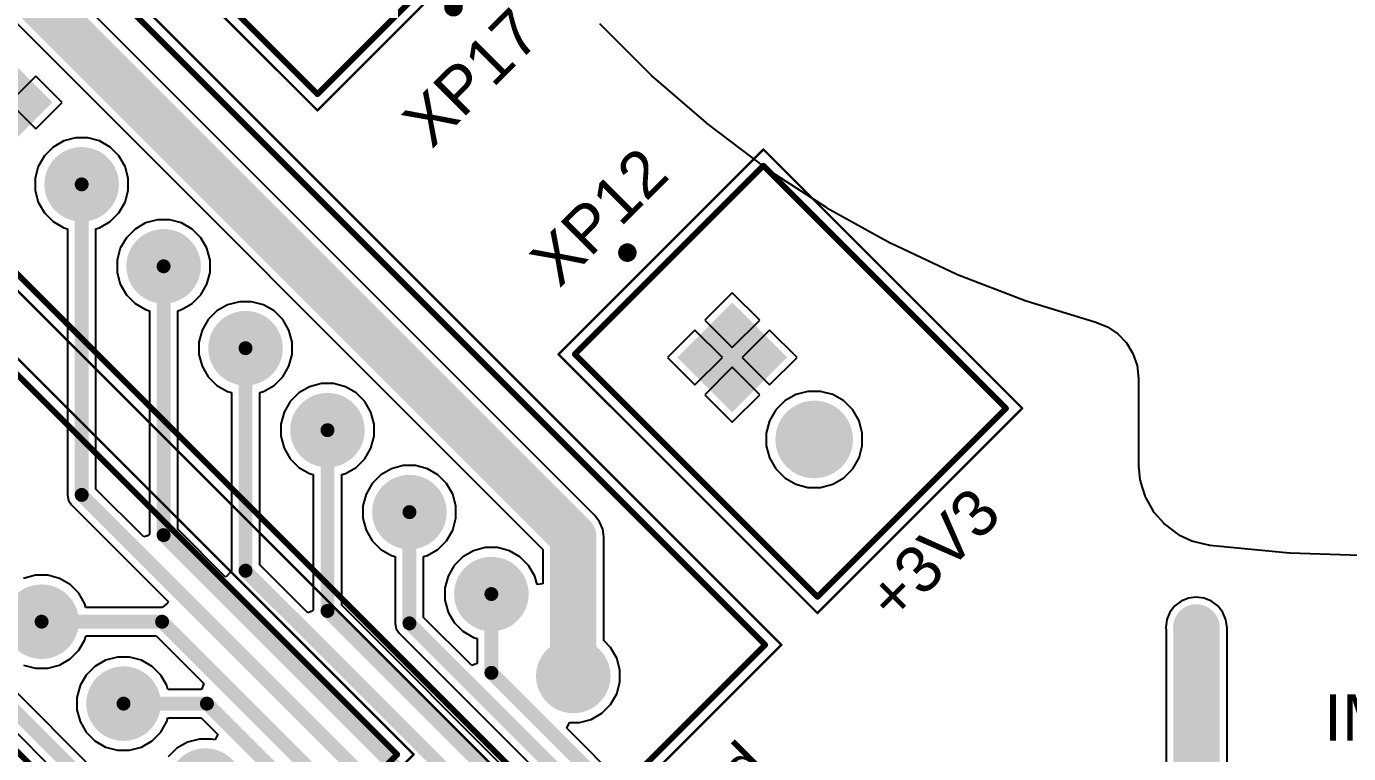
# Model space of a CAD drawing. Header units: millimetres. Extents: x 100 to 300, y 101 to 245.
# Drawn here: x 171.01 to 199.53, y 168.72 to 184.41 of the extents above; entities that cross this region are included whole.
import ezdxf

# ---------------------------------------------------------------- set-up
doc = ezdxf.new("R2010")
doc.units = ezdxf.units.MM
for name, color, linetype in [('BottomSolder', 6, 'Continuous'), ('Mechanical13', 56, 'Continuous'), ('Mechanical15', 56, 'Continuous'), ('MultiLayer', 9, 'Continuous'), ('PadHoleLayer', 156, 'Continuous'), ('TopLayer', 1, 'Continuous'), ('TopOverlay', 2, 'Continuous'), ('TopSolder', 216, 'Continuous'), ('ViaHoleLayer', 16, 'Continuous')]:
    doc.layers.add(name, color=color, linetype=linetype)
doc.styles.add('Arial', font='', dxfattribs={"height": 0.2})
doc.styles.get('Arial').set_extended_font_data('Arial')

# ---------------------------------------------------------------- blocks, each defined once
blk = doc.blocks.new('JST_XH_2_36')
at = {"layer": 'BottomSolder'}
blk.add_hatch(color=6, dxfattribs=at).paths.add_polyline_path([(-2.088, 0.313), (-0.413, 0.313), (-0.413, -1.363), (-2.088, -1.363)])
h = blk.add_hatch(color=6, dxfattribs=at)
edge = h.paths.add_edge_path()
edge.add_arc((1.25, -0.525), 0.837, 0, 360)
at = {"layer": 'MultiLayer'}
h = blk.add_hatch(color=9, dxfattribs=at)
edge = h.paths.add_edge_path()
edge.add_arc((1.25, -0.525), 0.787, 0, 360)
at = {"layer": 'PadHoleLayer'}
h = blk.add_hatch(color=156, dxfattribs=at)
edge = h.paths.add_edge_path()
edge.add_arc((-1.25, -0.525), 0.525, 0, 360)
h = blk.add_hatch(color=156, dxfattribs=at)
edge = h.paths.add_edge_path()
edge.add_arc((1.25, -0.525), 0.525, 0, 360)
at = {"layer": 'TopLayer'}
blk.add_hatch(color=1, dxfattribs=at).paths.add_polyline_path([(-2.038, 0.263), (-0.463, 0.263), (-0.463, -1.313), (-2.038, -1.313)])
h = blk.add_hatch(color=1, dxfattribs=at)
edge = h.paths.add_edge_path()
edge.add_arc((1.25, -0.525), 0.787, 0, 360)
at = {"layer": 'TopSolder'}
blk.add_hatch(color=216, dxfattribs=at).paths.add_polyline_path([(-2.088, 0.313), (-0.413, 0.313), (-0.413, -1.363), (-2.088, -1.363)])
h = blk.add_hatch(color=216, dxfattribs=at)
edge = h.paths.add_edge_path()
edge.add_arc((1.25, -0.525), 0.837, 0, 360)
at = {"layer": 'Mechanical13', "const_width": 0.127}
for points in [[(-3.7, 2.875), (-3.7, -2.875)], [(3.7, 2.875), (-3.7, 2.875)], [(3.7, 2.875), (3.7, -2.875)], [(3.7, -2.875), (-3.7, -2.875)]]:
    blk.add_lwpolyline(points, dxfattribs=at)
at = {"layer": 'Mechanical13'}
for points, const_width in [([(-3.732, 2.875, 1), (-3.668, 2.875, 1)], 0.0635), ([(-3.732, 2.875, 1), (-3.668, 2.875, 1)], 0.0635), ([(3.668, 2.875, 1), (3.732, 2.875, 1)], 0.0635), ([(3.668, 2.875, 1), (3.732, 2.875, 1)], 0.0635), ([(-4.35, -0.525, 1), (-4.55, -0.525, 1)], 0.2), ([(-4.6, -0.525, 1), (-4.5, -0.525, 1)], 0.1), ([(-4.4, -0.525, 1), (-4.3, -0.525, 1)], 0.1), ([(-3.732, -2.875, 1), (-3.668, -2.875, 1)], 0.0635), ([(-3.732, -2.875, 1), (-3.668, -2.875, 1)], 0.0635), ([(3.668, -2.875, 1), (3.732, -2.875, 1)], 0.0635), ([(3.668, -2.875, 1), (3.732, -2.875, 1)], 0.0635)]:
    blk.add_lwpolyline(points, format="xyb", close=True, dxfattribs=dict(at, const_width=const_width))
at = {"layer": 'Mechanical15', "const_width": 0.05}
for points in [[(-3.95, 3.125), (-3.95, -3.125)], [(3.95, 3.125), (-3.95, 3.125)], [(3.95, 3.125), (3.95, -3.125)], [(3.95, -3.125), (-3.95, -3.125)]]:
    blk.add_lwpolyline(points, dxfattribs=at)
at = {"layer": 'Mechanical15', "const_width": 0.025}
for points in [[(-3.962, 3.125, 1), (-3.938, 3.125, 1)], [(-3.962, 3.125, 1), (-3.938, 3.125, 1)], [(3.938, 3.125, 1), (3.963, 3.125, 1)], [(3.938, 3.125, 1), (3.963, 3.125, 1)], [(-3.962, -3.125, 1), (-3.938, -3.125, 1)], [(-3.962, -3.125, 1), (-3.938, -3.125, 1)], [(3.938, -3.125, 1), (3.963, -3.125, 1)], [(3.938, -3.125, 1), (3.963, -3.125, 1)]]:
    blk.add_lwpolyline(points, format="xyb", close=True, dxfattribs=at)
at = {"layer": 'TopOverlay', "const_width": 0.127}
for points in [[(-3.7, 2.875), (-3.7, -2.875)], [(3.7, 2.875), (-3.7, 2.875)], [(3.7, 2.875), (3.7, -2.875)], [(3.7, -2.875), (-3.7, -2.875)]]:
    blk.add_lwpolyline(points, dxfattribs=at)
at = {"layer": 'TopOverlay'}
for points, const_width in [([(-3.732, 2.875, 1), (-3.668, 2.875, 1)], 0.0635), ([(-3.732, 2.875, 1), (-3.668, 2.875, 1)], 0.0635), ([(3.668, 2.875, 1), (3.732, 2.875, 1)], 0.0635), ([(3.668, 2.875, 1), (3.732, 2.875, 1)], 0.0635), ([(-4.35, -0.525, 1), (-4.55, -0.525, 1)], 0.2), ([(-4.6, -0.525, 1), (-4.5, -0.525, 1)], 0.1), ([(-4.4, -0.525, 1), (-4.3, -0.525, 1)], 0.1), ([(-3.732, -2.875, 1), (-3.668, -2.875, 1)], 0.0635), ([(-3.732, -2.875, 1), (-3.668, -2.875, 1)], 0.0635), ([(3.668, -2.875, 1), (3.732, -2.875, 1)], 0.0635), ([(3.668, -2.875, 1), (3.732, -2.875, 1)], 0.0635)]:
    blk.add_lwpolyline(points, format="xyb", close=True, dxfattribs=dict(at, const_width=const_width))
blk = doc.blocks.new('JST_XH_2_40')
at = {"layer": 'BottomSolder'}
blk.add_hatch(color=6, dxfattribs=at).paths.add_polyline_path([(-2.088, 0.313), (-0.413, 0.313), (-0.413, -1.363), (-2.088, -1.363)])
h = blk.add_hatch(color=6, dxfattribs=at)
edge = h.paths.add_edge_path()
edge.add_arc((1.25, -0.525), 0.837, 0, 360)
at = {"layer": 'MultiLayer'}
h = blk.add_hatch(color=9, dxfattribs=at)
edge = h.paths.add_edge_path()
edge.add_arc((1.25, -0.525), 0.787, 0, 360)
at = {"layer": 'PadHoleLayer'}
h = blk.add_hatch(color=156, dxfattribs=at)
edge = h.paths.add_edge_path()
edge.add_arc((-1.25, -0.525), 0.525, 0, 360)
h = blk.add_hatch(color=156, dxfattribs=at)
edge = h.paths.add_edge_path()
edge.add_arc((1.25, -0.525), 0.525, 0, 360)
at = {"layer": 'TopLayer'}
blk.add_hatch(color=1, dxfattribs=at).paths.add_polyline_path([(-2.038, 0.263), (-0.463, 0.263), (-0.463, -1.313), (-2.038, -1.313)])
h = blk.add_hatch(color=1, dxfattribs=at)
edge = h.paths.add_edge_path()
edge.add_arc((1.25, -0.525), 0.787, 0, 360)
at = {"layer": 'TopSolder'}
blk.add_hatch(color=216, dxfattribs=at).paths.add_polyline_path([(-2.088, 0.313), (-0.413, 0.313), (-0.413, -1.363), (-2.088, -1.363)])
h = blk.add_hatch(color=216, dxfattribs=at)
edge = h.paths.add_edge_path()
edge.add_arc((1.25, -0.525), 0.837, 0, 360)
at = {"layer": 'Mechanical13', "const_width": 0.127}
for points in [[(-3.7, -2.875), (-3.7, 2.875)], [(-3.7, 2.875), (3.7, 2.875)], [(3.7, -2.875), (3.7, 2.875)], [(-3.7, -2.875), (3.7, -2.875)]]:
    blk.add_lwpolyline(points, dxfattribs=at)
at = {"layer": 'Mechanical13'}
for points, const_width in [([(-3.732, 2.875, 1), (-3.668, 2.875, 1)], 0.0635), ([(-3.732, 2.875, 1), (-3.668, 2.875, 1)], 0.0635), ([(3.668, 2.875, 1), (3.732, 2.875, 1)], 0.0635), ([(3.668, 2.875, 1), (3.732, 2.875, 1)], 0.0635), ([(-4.35, -0.525, 1), (-4.55, -0.525, 1)], 0.2), ([(-4.6, -0.525, 1), (-4.5, -0.525, 1)], 0.1), ([(-4.4, -0.525, 1), (-4.3, -0.525, 1)], 0.1), ([(-3.732, -2.875, 1), (-3.668, -2.875, 1)], 0.0635), ([(-3.732, -2.875, 1), (-3.668, -2.875, 1)], 0.0635), ([(3.668, -2.875, 1), (3.732, -2.875, 1)], 0.0635), ([(3.668, -2.875, 1), (3.732, -2.875, 1)], 0.0635)]:
    blk.add_lwpolyline(points, format="xyb", close=True, dxfattribs=dict(at, const_width=const_width))
at = {"layer": 'Mechanical15', "const_width": 0.05}
for points in [[(-3.95, -3.125), (-3.95, 3.125)], [(-3.95, 3.125), (3.95, 3.125)], [(3.95, -3.125), (3.95, 3.125)], [(-3.95, -3.125), (3.95, -3.125)]]:
    blk.add_lwpolyline(points, dxfattribs=at)
at = {"layer": 'Mechanical15', "const_width": 0.025}
for points in [[(-3.963, 3.125, 1), (-3.938, 3.125, 1)], [(-3.963, 3.125, 1), (-3.938, 3.125, 1)], [(3.937, 3.125, 1), (3.962, 3.125, 1)], [(3.937, 3.125, 1), (3.962, 3.125, 1)], [(-3.963, -3.125, 1), (-3.938, -3.125, 1)], [(-3.963, -3.125, 1), (-3.938, -3.125, 1)], [(3.937, -3.125, 1), (3.962, -3.125, 1)], [(3.937, -3.125, 1), (3.962, -3.125, 1)]]:
    blk.add_lwpolyline(points, format="xyb", close=True, dxfattribs=at)
at = {"layer": 'TopOverlay', "const_width": 0.127}
for points in [[(-3.7, -2.875), (-3.7, 2.875)], [(-3.7, 2.875), (3.7, 2.875)], [(3.7, -2.875), (3.7, 2.875)], [(-3.7, -2.875), (3.7, -2.875)]]:
    blk.add_lwpolyline(points, dxfattribs=at)
at = {"layer": 'TopOverlay'}
for points, const_width in [([(-3.732, 2.875, 1), (-3.668, 2.875, 1)], 0.0635), ([(-3.732, 2.875, 1), (-3.668, 2.875, 1)], 0.0635), ([(3.668, 2.875, 1), (3.732, 2.875, 1)], 0.0635), ([(3.668, 2.875, 1), (3.732, 2.875, 1)], 0.0635), ([(-4.35, -0.525, 1), (-4.55, -0.525, 1)], 0.2), ([(-4.6, -0.525, 1), (-4.5, -0.525, 1)], 0.1), ([(-4.4, -0.525, 1), (-4.3, -0.525, 1)], 0.1), ([(-3.732, -2.875, 1), (-3.668, -2.875, 1)], 0.0635), ([(-3.732, -2.875, 1), (-3.668, -2.875, 1)], 0.0635), ([(3.668, -2.875, 1), (3.732, -2.875, 1)], 0.0635), ([(3.668, -2.875, 1), (3.732, -2.875, 1)], 0.0635)]:
    blk.add_lwpolyline(points, format="xyb", close=True, dxfattribs=dict(at, const_width=const_width))
blk = doc.blocks.new('JST_XH_4_41')
at = {"layer": 'BottomSolder'}
blk.add_hatch(color=6, dxfattribs=at).paths.add_polyline_path([(-4.554, 0.279), (-2.946, 0.279), (-2.946, -1.329), (-4.554, -1.329)])
h = blk.add_hatch(color=6, dxfattribs=at)
edge = h.paths.add_edge_path()
edge.add_arc((-1.25, -0.525), 0.804, 0, 360)
h = blk.add_hatch(color=6, dxfattribs=at)
edge = h.paths.add_edge_path()
edge.add_arc((1.25, -0.525), 0.804, 0, 360)
h = blk.add_hatch(color=6, dxfattribs=at)
edge = h.paths.add_edge_path()
edge.add_arc((3.75, -0.525), 0.804, 0, 360)
at = {"layer": 'MultiLayer'}
h = blk.add_hatch(color=9, dxfattribs=at)
edge = h.paths.add_edge_path()
edge.add_arc((-1.25, -0.525), 0.754, 0, 360)
h = blk.add_hatch(color=9, dxfattribs=at)
edge = h.paths.add_edge_path()
edge.add_arc((1.25, -0.525), 0.754, 0, 360)
h = blk.add_hatch(color=9, dxfattribs=at)
edge = h.paths.add_edge_path()
edge.add_arc((3.75, -0.525), 0.754, 0, 360)
at = {"layer": 'PadHoleLayer'}
h = blk.add_hatch(color=156, dxfattribs=at)
edge = h.paths.add_edge_path()
edge.add_arc((-3.75, -0.525), 0.5, 0, 360)
h = blk.add_hatch(color=156, dxfattribs=at)
edge = h.paths.add_edge_path()
edge.add_arc((-1.25, -0.525), 0.5, 0, 360)
h = blk.add_hatch(color=156, dxfattribs=at)
edge = h.paths.add_edge_path()
edge.add_arc((1.25, -0.525), 0.5, 0, 360)
h = blk.add_hatch(color=156, dxfattribs=at)
edge = h.paths.add_edge_path()
edge.add_arc((3.75, -0.525), 0.5, 0, 360)
at = {"layer": 'TopLayer'}
blk.add_hatch(color=1, dxfattribs=at).paths.add_polyline_path([(-4.504, 0.229), (-2.996, 0.229), (-2.996, -1.279), (-4.504, -1.279)])
h = blk.add_hatch(color=1, dxfattribs=at)
edge = h.paths.add_edge_path()
edge.add_arc((-1.25, -0.525), 0.754, 0, 360)
h = blk.add_hatch(color=1, dxfattribs=at)
edge = h.paths.add_edge_path()
edge.add_arc((1.25, -0.525), 0.754, 0, 360)
h = blk.add_hatch(color=1, dxfattribs=at)
edge = h.paths.add_edge_path()
edge.add_arc((3.75, -0.525), 0.754, 0, 360)
at = {"layer": 'TopSolder'}
blk.add_hatch(color=216, dxfattribs=at).paths.add_polyline_path([(-4.554, 0.279), (-2.946, 0.279), (-2.946, -1.329), (-4.554, -1.329)])
h = blk.add_hatch(color=216, dxfattribs=at)
edge = h.paths.add_edge_path()
edge.add_arc((-1.25, -0.525), 0.804, 0, 360)
h = blk.add_hatch(color=216, dxfattribs=at)
edge = h.paths.add_edge_path()
edge.add_arc((1.25, -0.525), 0.804, 0, 360)
h = blk.add_hatch(color=216, dxfattribs=at)
edge = h.paths.add_edge_path()
edge.add_arc((3.75, -0.525), 0.804, 0, 360)
at = {"layer": 'Mechanical13', "const_width": 0.127}
for points in [[(-6.2, 2.875), (6.2, 2.875)], [(-6.2, -2.875), (-6.2, 2.875)], [(6.2, -2.875), (6.2, 2.875)], [(-6.2, -2.875), (6.2, -2.875)]]:
    blk.add_lwpolyline(points, dxfattribs=at)
at = {"layer": 'Mechanical13'}
for points, const_width in [([(-6.232, 2.875, 1), (-6.168, 2.875, 1)], 0.0635), ([(-6.232, 2.875, 1), (-6.168, 2.875, 1)], 0.0635), ([(6.168, 2.875, 1), (6.232, 2.875, 1)], 0.0635), ([(6.168, 2.875, 1), (6.232, 2.875, 1)], 0.0635), ([(-6.85, -0.525, 1), (-7.05, -0.525, 1)], 0.2), ([(-7.1, -0.525, 1), (-7, -0.525, 1)], 0.1), ([(-6.9, -0.525, 1), (-6.8, -0.525, 1)], 0.1), ([(-6.232, -2.875, 1), (-6.168, -2.875, 1)], 0.0635), ([(-6.232, -2.875, 1), (-6.168, -2.875, 1)], 0.0635), ([(6.168, -2.875, 1), (6.232, -2.875, 1)], 0.0635), ([(6.168, -2.875, 1), (6.232, -2.875, 1)], 0.0635)]:
    blk.add_lwpolyline(points, format="xyb", close=True, dxfattribs=dict(at, const_width=const_width))
at = {"layer": 'Mechanical15', "const_width": 0.05}
for points in [[(-6.45, 3.125), (6.45, 3.125)], [(-6.45, -3.125), (-6.45, 3.125)], [(6.45, -3.125), (6.45, 3.125)], [(-6.45, -3.125), (6.45, -3.125)]]:
    blk.add_lwpolyline(points, dxfattribs=at)
at = {"layer": 'Mechanical15', "const_width": 0.025}
for points in [[(-6.462, 3.125, 1), (-6.438, 3.125, 1)], [(-6.462, 3.125, 1), (-6.438, 3.125, 1)], [(6.438, 3.125, 1), (6.462, 3.125, 1)], [(6.438, 3.125, 1), (6.462, 3.125, 1)], [(-6.462, -3.125, 1), (-6.438, -3.125, 1)], [(-6.462, -3.125, 1), (-6.438, -3.125, 1)], [(6.438, -3.125, 1), (6.462, -3.125, 1)], [(6.438, -3.125, 1), (6.462, -3.125, 1)]]:
    blk.add_lwpolyline(points, format="xyb", close=True, dxfattribs=at)
at = {"layer": 'TopOverlay', "const_width": 0.127}
for points in [[(-6.2, 2.875), (6.2, 2.875)], [(-6.2, -2.875), (-6.2, 2.875)], [(6.2, -2.875), (6.2, 2.875)], [(-6.2, -2.875), (6.2, -2.875)]]:
    blk.add_lwpolyline(points, dxfattribs=at)
at = {"layer": 'TopOverlay'}
for points, const_width in [([(-6.232, 2.875, 1), (-6.168, 2.875, 1)], 0.0635), ([(-6.232, 2.875, 1), (-6.168, 2.875, 1)], 0.0635), ([(6.168, 2.875, 1), (6.232, 2.875, 1)], 0.0635), ([(6.168, 2.875, 1), (6.232, 2.875, 1)], 0.0635), ([(-6.85, -0.525, 1), (-7.05, -0.525, 1)], 0.2), ([(-7.1, -0.525, 1), (-7, -0.525, 1)], 0.1), ([(-6.9, -0.525, 1), (-6.8, -0.525, 1)], 0.1), ([(-6.232, -2.875, 1), (-6.168, -2.875, 1)], 0.0635), ([(-6.232, -2.875, 1), (-6.168, -2.875, 1)], 0.0635), ([(6.168, -2.875, 1), (6.232, -2.875, 1)], 0.0635), ([(6.168, -2.875, 1), (6.232, -2.875, 1)], 0.0635)]:
    blk.add_lwpolyline(points, format="xyb", close=True, dxfattribs=dict(at, const_width=const_width))
blk = doc.blocks.new('JST_XH_8_48')
at = {"layer": 'BottomSolder'}
blk.add_hatch(color=6, dxfattribs=at).paths.add_polyline_path([(-9.554, 0.787), (-7.946, 0.787), (-7.946, -0.821), (-9.554, -0.821)])
h = blk.add_hatch(color=6, dxfattribs=at)
edge = h.paths.add_edge_path()
edge.add_arc((-6.25, -0.017), 0.804, 0, 360)
h = blk.add_hatch(color=6, dxfattribs=at)
edge = h.paths.add_edge_path()
edge.add_arc((-3.75, -0.017), 0.804, 0, 360)
h = blk.add_hatch(color=6, dxfattribs=at)
edge = h.paths.add_edge_path()
edge.add_arc((-1.25, -0.017), 0.804, 0, 360)
h = blk.add_hatch(color=6, dxfattribs=at)
edge = h.paths.add_edge_path()
edge.add_arc((1.25, -0.017), 0.804, 0, 360)
h = blk.add_hatch(color=6, dxfattribs=at)
edge = h.paths.add_edge_path()
edge.add_arc((3.75, -0.017), 0.804, 0, 360)
h = blk.add_hatch(color=6, dxfattribs=at)
edge = h.paths.add_edge_path()
edge.add_arc((6.25, -0.017), 0.804, 0, 360)
h = blk.add_hatch(color=6, dxfattribs=at)
edge = h.paths.add_edge_path()
edge.add_arc((8.75, -0.017), 0.804, 0, 360)
at = {"layer": 'MultiLayer'}
blk.add_hatch(color=9, dxfattribs=at).paths.add_polyline_path([(-9.504, 0.737), (-7.996, 0.737), (-7.996, -0.771), (-9.504, -0.771)])
h = blk.add_hatch(color=9, dxfattribs=at)
edge = h.paths.add_edge_path()
edge.add_arc((-6.25, -0.017), 0.754, 0, 360)
h = blk.add_hatch(color=9, dxfattribs=at)
edge = h.paths.add_edge_path()
edge.add_arc((-3.75, -0.017), 0.754, 0, 360)
h = blk.add_hatch(color=9, dxfattribs=at)
edge = h.paths.add_edge_path()
edge.add_arc((-1.25, -0.017), 0.754, 0, 360)
h = blk.add_hatch(color=9, dxfattribs=at)
edge = h.paths.add_edge_path()
edge.add_arc((1.25, -0.017), 0.754, 0, 360)
h = blk.add_hatch(color=9, dxfattribs=at)
edge = h.paths.add_edge_path()
edge.add_arc((3.75, -0.017), 0.754, 0, 360)
h = blk.add_hatch(color=9, dxfattribs=at)
edge = h.paths.add_edge_path()
edge.add_arc((6.25, -0.017), 0.754, 0, 360)
h = blk.add_hatch(color=9, dxfattribs=at)
edge = h.paths.add_edge_path()
edge.add_arc((8.75, -0.017), 0.754, 0, 360)
at = {"layer": 'PadHoleLayer'}
h = blk.add_hatch(color=156, dxfattribs=at)
edge = h.paths.add_edge_path()
edge.add_arc((-8.75, -0.017), 0.5, 0, 360)
h = blk.add_hatch(color=156, dxfattribs=at)
edge = h.paths.add_edge_path()
edge.add_arc((-6.25, -0.017), 0.5, 0, 360)
h = blk.add_hatch(color=156, dxfattribs=at)
edge = h.paths.add_edge_path()
edge.add_arc((-3.75, -0.017), 0.5, 0, 360)
h = blk.add_hatch(color=156, dxfattribs=at)
edge = h.paths.add_edge_path()
edge.add_arc((-1.25, -0.017), 0.5, 0, 360)
h = blk.add_hatch(color=156, dxfattribs=at)
edge = h.paths.add_edge_path()
edge.add_arc((1.25, -0.017), 0.5, 0, 360)
h = blk.add_hatch(color=156, dxfattribs=at)
edge = h.paths.add_edge_path()
edge.add_arc((3.75, -0.017), 0.5, 0, 360)
h = blk.add_hatch(color=156, dxfattribs=at)
edge = h.paths.add_edge_path()
edge.add_arc((6.25, -0.017), 0.5, 0, 360)
h = blk.add_hatch(color=156, dxfattribs=at)
edge = h.paths.add_edge_path()
edge.add_arc((8.75, -0.017), 0.5, 0, 360)
at = {"layer": 'TopLayer'}
blk.add_hatch(color=1, dxfattribs=at).paths.add_polyline_path([(-9.504, 0.737), (-7.996, 0.737), (-7.996, -0.771), (-9.504, -0.771)])
h = blk.add_hatch(color=1, dxfattribs=at)
edge = h.paths.add_edge_path()
edge.add_arc((-6.25, -0.017), 0.754, 0, 360)
h = blk.add_hatch(color=1, dxfattribs=at)
edge = h.paths.add_edge_path()
edge.add_arc((-3.75, -0.017), 0.754, 0, 360)
h = blk.add_hatch(color=1, dxfattribs=at)
edge = h.paths.add_edge_path()
edge.add_arc((-1.25, -0.017), 0.754, 0, 360)
h = blk.add_hatch(color=1, dxfattribs=at)
edge = h.paths.add_edge_path()
edge.add_arc((1.25, -0.017), 0.754, 0, 360)
h = blk.add_hatch(color=1, dxfattribs=at)
edge = h.paths.add_edge_path()
edge.add_arc((3.75, -0.017), 0.754, 0, 360)
h = blk.add_hatch(color=1, dxfattribs=at)
edge = h.paths.add_edge_path()
edge.add_arc((6.25, -0.017), 0.754, 0, 360)
h = blk.add_hatch(color=1, dxfattribs=at)
edge = h.paths.add_edge_path()
edge.add_arc((8.75, -0.017), 0.754, 0, 360)
at = {"layer": 'TopSolder'}
blk.add_hatch(color=216, dxfattribs=at).paths.add_polyline_path([(-9.554, 0.787), (-7.946, 0.787), (-7.946, -0.821), (-9.554, -0.821)])
h = blk.add_hatch(color=216, dxfattribs=at)
edge = h.paths.add_edge_path()
edge.add_arc((-6.25, -0.017), 0.804, 0, 360)
h = blk.add_hatch(color=216, dxfattribs=at)
edge = h.paths.add_edge_path()
edge.add_arc((-3.75, -0.017), 0.804, 0, 360)
h = blk.add_hatch(color=216, dxfattribs=at)
edge = h.paths.add_edge_path()
edge.add_arc((-1.25, -0.017), 0.804, 0, 360)
h = blk.add_hatch(color=216, dxfattribs=at)
edge = h.paths.add_edge_path()
edge.add_arc((1.25, -0.017), 0.804, 0, 360)
h = blk.add_hatch(color=216, dxfattribs=at)
edge = h.paths.add_edge_path()
edge.add_arc((3.75, -0.017), 0.804, 0, 360)
h = blk.add_hatch(color=216, dxfattribs=at)
edge = h.paths.add_edge_path()
edge.add_arc((6.25, -0.017), 0.804, 0, 360)
h = blk.add_hatch(color=216, dxfattribs=at)
edge = h.paths.add_edge_path()
edge.add_arc((8.75, -0.017), 0.804, 0, 360)
at = {"layer": 'Mechanical13', "const_width": 0.127}
for points in [[(-11.2, 3.383), (11.2, 3.383)], [(-11.2, -2.367), (-11.2, 3.383)], [(11.2, -2.367), (11.2, 3.383)], [(-11.2, -2.367), (11.2, -2.367)]]:
    blk.add_lwpolyline(points, dxfattribs=at)
at = {"layer": 'Mechanical13'}
for points, const_width in [([(-11.232, 3.383, 1), (-11.168, 3.383, 1)], 0.0635), ([(-11.232, 3.383, 1), (-11.168, 3.383, 1)], 0.0635), ([(11.168, 3.383, 1), (11.232, 3.383, 1)], 0.0635), ([(11.168, 3.383, 1), (11.232, 3.383, 1)], 0.0635), ([(-11.85, -0.017, 1), (-12.05, -0.017, 1)], 0.2), ([(-12.1, -0.017, 1), (-12, -0.017, 1)], 0.1), ([(-11.9, -0.017, 1), (-11.8, -0.017, 1)], 0.1), ([(-11.232, -2.367, 1), (-11.168, -2.367, 1)], 0.0635), ([(-11.232, -2.367, 1), (-11.168, -2.367, 1)], 0.0635), ([(11.168, -2.367, 1), (11.232, -2.367, 1)], 0.0635), ([(11.168, -2.367, 1), (11.232, -2.367, 1)], 0.0635)]:
    blk.add_lwpolyline(points, format="xyb", close=True, dxfattribs=dict(at, const_width=const_width))
at = {"layer": 'Mechanical15', "const_width": 0.05}
for points in [[(-11.45, 3.633), (11.45, 3.633)], [(-11.45, -2.617), (-11.45, 3.633)], [(11.45, -2.617), (11.45, 3.633)], [(-11.45, -2.617), (11.45, -2.617)]]:
    blk.add_lwpolyline(points, dxfattribs=at)
at = {"layer": 'Mechanical15', "const_width": 0.025}
for points in [[(-11.462, 3.633, 1), (-11.438, 3.633, 1)], [(-11.462, 3.633, 1), (-11.438, 3.633, 1)], [(11.438, 3.633, 1), (11.462, 3.633, 1)], [(11.438, 3.633, 1), (11.462, 3.633, 1)], [(-11.462, -2.617, 1), (-11.438, -2.617, 1)], [(-11.462, -2.617, 1), (-11.438, -2.617, 1)], [(11.438, -2.617, 1), (11.462, -2.617, 1)], [(11.438, -2.617, 1), (11.462, -2.617, 1)]]:
    blk.add_lwpolyline(points, format="xyb", close=True, dxfattribs=at)
at = {"layer": 'TopOverlay', "const_width": 0.127}
for points in [[(-11.2, 3.383), (11.2, 3.383)], [(-11.2, -2.367), (-11.2, 3.383)], [(11.2, -2.367), (11.2, 3.383)], [(-11.2, -2.367), (11.2, -2.367)]]:
    blk.add_lwpolyline(points, dxfattribs=at)
at = {"layer": 'TopOverlay'}
for points, const_width in [([(-11.232, 3.383, 1), (-11.168, 3.383, 1)], 0.0635), ([(-11.232, 3.383, 1), (-11.168, 3.383, 1)], 0.0635), ([(11.168, 3.383, 1), (11.232, 3.383, 1)], 0.0635), ([(11.168, 3.383, 1), (11.232, 3.383, 1)], 0.0635), ([(-11.85, -0.017, 1), (-12.05, -0.017, 1)], 0.2), ([(-12.1, -0.017, 1), (-12, -0.017, 1)], 0.1), ([(-11.9, -0.017, 1), (-11.8, -0.017, 1)], 0.1), ([(-11.232, -2.367, 1), (-11.168, -2.367, 1)], 0.0635), ([(-11.232, -2.367, 1), (-11.168, -2.367, 1)], 0.0635), ([(11.168, -2.367, 1), (11.232, -2.367, 1)], 0.0635), ([(11.168, -2.367, 1), (11.232, -2.367, 1)], 0.0635)]:
    blk.add_lwpolyline(points, format="xyb", close=True, dxfattribs=dict(at, const_width=const_width))

msp = doc.modelspace()

# ---------------------------------------------------------------- hatches: boundary and pattern name
at = {"layer": 'BottomSolder'}
h = msp.add_hatch(color=6, dxfattribs=at)
edge = h.paths.add_edge_path()
edge.add_arc((196.242, 171.444), 0.45, 0, 360)
at = {"layer": 'TopLayer'}
h = msp.add_hatch(color=1, dxfattribs=at)
edge = h.paths.add_edge_path()
edge.add_arc((196.242, 171.444), 0.4, 0, 360)
at = {"layer": 'TopSolder'}
h = msp.add_hatch(color=216, dxfattribs=at)
edge = h.paths.add_edge_path()
edge.add_arc((196.242, 171.444), 0.45, 0, 360)
at = {"layer": 'ViaHoleLayer'}
h = msp.add_hatch(color=16, dxfattribs=at)
edge = h.paths.add_edge_path()
edge.add_arc((196.242, 171.444), 0.25, 0, 360)

# ---------------------------------------------------------------- linework, layer by layer
at = {"layer": 'TopLayer'}
for p, q in [((183.267, 173.86), (170.656, 186.472)), ((169.825, 185.448), (182.148, 173.125)), ((183.366, 184.473), (184.473, 183.366)), ((171.21, 183.34), (170.641, 182.771)), ((171.778, 182.771), (171.21, 183.34)), ((184.473, 183.366), (184.48, 183.361)), ((184.48, 183.361), (184.486, 183.354)), ((184.486, 183.354), (185.667, 182.327)), ((170.641, 182.771), (171.21, 182.203)), ((171.21, 182.203), (171.778, 182.771)), ((185.667, 182.327), (185.675, 182.322)), ((185.675, 182.322), (185.681, 182.315)), ((185.681, 182.315), (186.931, 181.373)), ((172.065, 182.007), (171.809, 181.939)), ((172.329, 182.007), (172.065, 182.007)), ((172.584, 181.939), (172.329, 182.007)), ((171.58, 181.807), (171.393, 181.62)), ((171.809, 181.939), (171.58, 181.807)), ((172.813, 181.807), (172.584, 181.939)), ((173, 181.62), (172.813, 181.807)), ((171.393, 181.62), (171.261, 181.391)), ((173.132, 181.391), (173, 181.62)), ((171.261, 181.391), (171.193, 181.135)), ((171.193, 181.135), (171.193, 180.871)), ((173.201, 181.135), (173.132, 181.391)), ((173.201, 180.871), (173.201, 181.135)), ((186.931, 181.373), (186.939, 181.369)), ((186.939, 181.369), (186.945, 181.363)), ((186.945, 181.363), (188.258, 180.509)), ((171.193, 180.871), (171.261, 180.616)), ((173.132, 180.616), (173.201, 180.871)), ((171.261, 180.616), (171.393, 180.387)), ((173, 180.387), (173.132, 180.616)), ((171.393, 180.387), (171.58, 180.2)), ((172.813, 180.2), (173, 180.387)), ((188.258, 180.509), (188.266, 180.506)), ((188.266, 180.506), (188.273, 180.5)), ((188.273, 180.5), (189.642, 179.74)), ((171.58, 180.2), (171.809, 180.068)), ((171.809, 180.068), (171.891, 180.046)), ((171.891, 180.046), (171.891, 174.303)), ((172.503, 180.046), (172.584, 180.068)), ((172.503, 174.43), (172.503, 180.046)), ((172.584, 180.068), (172.813, 180.2)), ((173.348, 180.039), (173.161, 179.852)), ((173.577, 180.171), (173.348, 180.039)), ((173.832, 180.24), (173.577, 180.171)), ((174.097, 180.24), (173.832, 180.24)), ((174.352, 180.171), (174.097, 180.24)), ((174.581, 180.039), (174.352, 180.171)), ((174.768, 179.852), (174.581, 180.039)), ((173.161, 179.852), (173.029, 179.623)), ((174.9, 179.623), (174.768, 179.852)), ((189.642, 179.74), (189.65, 179.737)), ((189.65, 179.737), (189.657, 179.732)), ((189.657, 179.732), (191.075, 179.068)), ((173.029, 179.623), (172.96, 179.368)), ((174.968, 179.368), (174.9, 179.623)), ((172.96, 179.368), (172.96, 179.103)), ((174.968, 179.103), (174.968, 179.368)), ((172.96, 179.103), (173.029, 178.848)), ((173.029, 178.848), (173.161, 178.619)), ((174.768, 178.619), (174.9, 178.848)), ((174.9, 178.848), (174.968, 179.103)), ((191.075, 179.068), (191.084, 179.066)), ((191.084, 179.066), (191.092, 179.061)), ((191.092, 179.061), (192.553, 178.499)), ((173.161, 178.619), (173.348, 178.432)), ((174.581, 178.432), (174.768, 178.619)), ((186.232, 178.664), (185.64, 178.072)), ((186.824, 178.072), (186.232, 178.664)), ((173.348, 178.432), (173.577, 178.3)), ((173.577, 178.3), (173.659, 178.278)), ((173.659, 178.278), (173.659, 173.454)), ((174.27, 178.278), (174.352, 178.3)), ((174.27, 173.562), (174.27, 178.278)), ((174.352, 178.3), (174.581, 178.432)), ((175.116, 178.271), (174.929, 178.084)), ((175.345, 178.403), (175.116, 178.271)), ((175.6, 178.472), (175.345, 178.403)), ((175.864, 178.472), (175.6, 178.472)), ((176.12, 178.403), (175.864, 178.472)), ((176.349, 178.271), (176.12, 178.403)), ((176.536, 178.084), (176.349, 178.271)), ((192.553, 178.499), (192.561, 178.497)), ((192.561, 178.497), (192.569, 178.493)), ((192.569, 178.493), (194.057, 178.035)), ((174.929, 178.084), (174.797, 177.855)), ((176.668, 177.855), (176.536, 178.084)), ((185.64, 178.072), (186.232, 177.48)), ((186.232, 177.48), (186.824, 178.072)), ((194.057, 178.035), (194.326, 177.93)), ((174.797, 177.855), (174.728, 177.6)), ((176.736, 177.6), (176.668, 177.855)), ((185.428, 177.86), (184.836, 177.268)), ((186.02, 177.268), (185.428, 177.86)), ((187.037, 177.86), (186.444, 177.268)), ((187.629, 177.268), (187.037, 177.86)), ((194.326, 177.93), (194.55, 177.78)), ((194.55, 177.78), (194.737, 177.584)), ((174.728, 177.6), (174.728, 177.336)), ((176.736, 177.336), (176.736, 177.6)), ((194.737, 177.584), (194.877, 177.353)), ((184.227, 156.606), (163.45, 177.383)), ((174.728, 177.336), (174.797, 177.08)), ((176.668, 177.08), (176.736, 177.336)), ((184.836, 177.268), (185.428, 176.676)), ((185.428, 176.676), (186.02, 177.268)), ((186.444, 177.268), (187.037, 176.676)), ((187.037, 176.676), (187.629, 177.268)), ((194.877, 177.353), (194.964, 177.097)), ((163.017, 176.95), (183.884, 156.084)), ((174.797, 177.08), (174.929, 176.851)), ((174.929, 176.851), (175.116, 176.664)), ((176.349, 176.664), (176.536, 176.851)), ((176.536, 176.851), (176.668, 177.08)), ((186.232, 177.056), (185.64, 176.463)), ((186.824, 176.463), (186.232, 177.056)), ((194.964, 177.097), (194.995, 176.814)), ((175.116, 176.664), (175.345, 176.532)), ((176.12, 176.532), (176.349, 176.664)), ((177.112, 176.636), (176.884, 176.503)), ((177.368, 176.704), (177.112, 176.636)), ((177.632, 176.704), (177.368, 176.704)), ((177.888, 176.636), (177.632, 176.704)), ((178.116, 176.503), (177.888, 176.636)), ((194.995, 176.814), (194.995, 174.96)), ((175.345, 176.532), (175.426, 176.51)), ((175.426, 176.51), (175.426, 172.668)), ((176.038, 176.51), (176.12, 176.532)), ((176.038, 172.794), (176.038, 176.51)), ((176.697, 176.316), (176.564, 176.088)), ((176.884, 176.503), (176.697, 176.316)), ((178.303, 176.316), (178.116, 176.503)), ((178.436, 176.088), (178.303, 176.316)), ((185.64, 176.463), (186.232, 175.871)), ((186.232, 175.871), (186.824, 176.463)), ((187.363, 176.33), (187.17, 176.137)), ((187.6, 176.467), (187.363, 176.33)), ((187.863, 176.537), (187.6, 176.467)), ((188.137, 176.537), (187.863, 176.537)), ((188.4, 176.467), (188.137, 176.537)), ((188.637, 176.33), (188.4, 176.467)), ((188.83, 176.137), (188.637, 176.33)), ((176.564, 176.088), (176.496, 175.832)), ((178.504, 175.832), (178.436, 176.088)), ((187.17, 176.137), (187.033, 175.9)), ((188.967, 175.9), (188.83, 176.137)), ((176.496, 175.832), (176.496, 175.568)), ((178.504, 175.568), (178.504, 175.832)), ((187.033, 175.9), (186.963, 175.637)), ((189.037, 175.637), (188.967, 175.9)), ((176.496, 175.568), (176.564, 175.312)), ((178.436, 175.312), (178.504, 175.568)), ((186.963, 175.637), (186.963, 175.363)), ((189.037, 175.363), (189.037, 175.637)), ((176.564, 175.312), (176.697, 175.084)), ((178.303, 175.084), (178.436, 175.312)), ((186.963, 175.363), (187.033, 175.1)), ((188.967, 175.1), (189.037, 175.363)), ((176.697, 175.084), (176.884, 174.897)), ((176.884, 174.897), (177.112, 174.764)), ((177.888, 174.764), (178.116, 174.897)), ((178.116, 174.897), (178.303, 175.084)), ((178.88, 174.868), (178.651, 174.736)), ((179.136, 174.936), (178.88, 174.868)), ((179.4, 174.936), (179.136, 174.936)), ((179.655, 174.868), (179.4, 174.936)), ((179.884, 174.736), (179.655, 174.868)), ((187.033, 175.1), (187.17, 174.863)), ((187.17, 174.863), (187.363, 174.67)), ((188.637, 174.67), (188.83, 174.863)), ((188.83, 174.863), (188.967, 175.1)), ((194.995, 174.96), (194.998, 174.947)), ((194.998, 174.947), (194.996, 174.934)), ((194.996, 174.934), (195.028, 174.627)), ((177.112, 174.764), (177.194, 174.743)), ((177.194, 174.743), (177.194, 171.818)), ((177.806, 174.743), (177.888, 174.764)), ((177.806, 171.927), (177.806, 174.743)), ((178.651, 174.736), (178.464, 174.549)), ((180.071, 174.549), (179.884, 174.736)), ((187.363, 174.67), (187.6, 174.533)), ((188.4, 174.533), (188.637, 174.67)), ((195.028, 174.627), (195.036, 174.602)), ((195.036, 174.602), (195.039, 174.576)), ((195.039, 174.576), (195.133, 174.282)), ((171.891, 174.303), (171.891, 174.303)), ((171.891, 174.303), (171.914, 174.186)), ((173.537, 173.396), (172.503, 174.43)), ((178.332, 174.32), (178.264, 174.064)), ((178.464, 174.549), (178.332, 174.32)), ((180.203, 174.32), (180.071, 174.549)), ((180.272, 174.064), (180.203, 174.32)), ((187.6, 174.533), (187.863, 174.463)), ((187.863, 174.463), (188.137, 174.463)), ((188.137, 174.463), (188.4, 174.533)), ((195.133, 174.282), (195.145, 174.259)), ((171.914, 174.186), (171.98, 174.087)), ((171.98, 174.087), (174.063, 172.005)), ((178.264, 174.064), (178.264, 173.8)), ((180.272, 173.8), (180.272, 174.064)), ((195.145, 174.259), (195.154, 174.234)), ((195.154, 174.234), (195.305, 173.966)), ((178.264, 173.8), (178.332, 173.545)), ((180.203, 173.545), (180.272, 173.8)), ((183.371, 173.725), (183.267, 173.86)), ((183.437, 173.566), (183.371, 173.725)), ((195.305, 173.966), (195.323, 173.946)), ((195.323, 173.946), (195.336, 173.923)), ((195.336, 173.923), (195.539, 173.691)), ((173.616, 173.421), (173.537, 173.396)), ((173.659, 173.454), (173.616, 173.421)), ((175.295, 172.537), (174.27, 173.562)), ((178.332, 173.545), (178.464, 173.316)), ((180.071, 173.316), (180.203, 173.545)), ((183.459, 173.397), (183.437, 173.566)), ((195.539, 173.691), (195.56, 173.675)), ((195.56, 173.675), (195.578, 173.656)), ((195.578, 173.656), (195.824, 173.47)), ((195.824, 173.47), (195.848, 173.459)), ((195.848, 173.459), (195.869, 173.443)), ((195.869, 173.443), (196.149, 173.313)), ((178.464, 173.316), (178.651, 173.129)), ((178.651, 173.129), (178.88, 172.997)), ((179.655, 172.997), (179.884, 173.129)), ((179.884, 173.129), (180.071, 173.316)), ((180.903, 173.168), (180.648, 173.1)), ((181.168, 173.168), (180.903, 173.168)), ((181.423, 173.1), (181.168, 173.168)), ((183.459, 171.161), (183.459, 173.397)), ((196.149, 173.313), (196.174, 173.306)), ((196.174, 173.306), (196.198, 173.295)), ((196.198, 173.295), (196.498, 173.224)), ((196.498, 173.224), (196.516, 173.224)), ((196.516, 173.224), (196.532, 173.219)), ((196.532, 173.219), (198.25, 173.052)), ((178.88, 172.997), (178.962, 172.975)), ((178.962, 172.975), (178.962, 171.532)), ((179.574, 172.975), (179.655, 172.997)), ((179.574, 171.659), (179.574, 172.975)), ((180.419, 172.968), (180.232, 172.781)), ((180.648, 173.1), (180.419, 172.968)), ((181.652, 172.968), (181.423, 173.1)), ((181.839, 172.781), (181.652, 172.968)), ((182.148, 173.125), (182.148, 172.384)), ((198.25, 173.052), (198.259, 173.053)), ((198.259, 173.053), (198.267, 173.051)), ((198.267, 173.051), (199.992, 172.995)), ((171.2, 172.572), (170.945, 172.503)), ((171.464, 172.572), (171.2, 172.572)), ((171.72, 172.503), (171.464, 172.572)), ((175.426, 172.668), (175.322, 172.541)), ((175.426, 172.668), (175.426, 172.668)), ((177.073, 171.76), (176.038, 172.794)), ((180.232, 172.781), (180.1, 172.552)), ((181.971, 172.552), (181.839, 172.781)), ((171.949, 172.371), (171.72, 172.503)), ((172.136, 172.184), (171.949, 172.371)), ((175.322, 172.541), (175.295, 172.537)), ((180.1, 172.552), (180.032, 172.297)), ((180.032, 172.297), (180.032, 172.032)), ((182.021, 172.367), (181.971, 172.552)), ((182.148, 172.384), (182.021, 172.367)), ((172.268, 171.955), (172.136, 172.184)), ((174.063, 172.005), (174.059, 171.978)), ((180.032, 172.032), (180.1, 171.777)), ((195.914, 172.012), (195.779, 171.908)), ((196.072, 172.077), (195.914, 172.012)), ((196.242, 172.1), (196.072, 172.077)), ((196.412, 172.077), (196.242, 172.1)), ((196.57, 172.012), (196.412, 172.077)), ((196.706, 171.908), (196.57, 172.012)), ((172.29, 171.874), (172.268, 171.955)), ((173.932, 171.874), (172.29, 171.874)), ((174.059, 171.978), (173.932, 171.874)), ((173.932, 171.874), (173.932, 171.874)), ((177.151, 171.786), (177.073, 171.76)), ((177.194, 171.818), (177.151, 171.786)), ((184.683, 165.05), (177.806, 171.927)), ((180.1, 171.777), (180.232, 171.548)), ((195.674, 171.772), (195.609, 171.614)), ((195.779, 171.908), (195.674, 171.772)), ((195.779, 171.908), (195.779, 171.908)), ((196.714, 171.9), (196.706, 171.908)), ((196.706, 171.908), (196.706, 171.908)), ((196.818, 171.764), (196.714, 171.9)), ((196.883, 171.606), (196.818, 171.764)), ((178.962, 171.532), (178.962, 171.532)), ((178.962, 171.532), (178.985, 171.415)), ((180.612, 170.62), (179.574, 171.659)), ((180.232, 171.548), (180.419, 171.361)), ((195.609, 171.614), (195.587, 171.444)), ((195.587, 171.444), (195.594, 171.384)), ((196.906, 171.436), (196.883, 171.606)), ((196.906, 166.789), (196.906, 171.436)), ((172.136, 170.951), (172.268, 171.18)), ((172.268, 171.18), (172.29, 171.262)), ((172.29, 171.262), (173.806, 171.262)), ((173.806, 171.262), (174.835, 170.233)), ((178.985, 171.415), (179.051, 171.316)), ((179.051, 171.316), (188.584, 161.784)), ((180.419, 171.361), (180.648, 171.229)), ((180.648, 171.229), (180.73, 171.207)), ((180.73, 171.207), (180.73, 170.669)), ((183.607, 171.013), (183.459, 171.161)), ((195.594, 171.384), (195.594, 166.789)), ((171.949, 170.764), (172.136, 170.951)), ((183.739, 170.784), (183.607, 171.013)), ((170.945, 170.632), (171.2, 170.564)), ((171.2, 170.564), (171.464, 170.564)), ((171.464, 170.564), (171.72, 170.632)), ((171.72, 170.632), (171.949, 170.764)), ((172.484, 170.603), (172.297, 170.416)), ((172.712, 170.736), (172.484, 170.603)), ((172.968, 170.804), (172.712, 170.736)), ((173.232, 170.804), (172.968, 170.804)), ((173.488, 170.736), (173.232, 170.804)), ((173.716, 170.603), (173.488, 170.736)), ((173.903, 170.416), (173.716, 170.603)), ((180.73, 170.669), (180.612, 170.62)), ((183.807, 170.529), (183.739, 170.784)), ((172.297, 170.416), (172.164, 170.188)), ((174.036, 170.188), (173.903, 170.416)), ((183.807, 170.265), (183.807, 170.529)), ((172.164, 170.188), (172.096, 169.932)), ((174.057, 170.106), (174.036, 170.188)), ((174.782, 170.106), (174.057, 170.106)), ((174.835, 170.233), (174.782, 170.106)), ((183.607, 169.78), (183.739, 170.009)), ((183.739, 170.009), (183.807, 170.265)), ((172.096, 169.932), (172.096, 169.668)), ((183.42, 169.593), (183.607, 169.78)), ((172.096, 169.668), (172.164, 169.412)), ((174.036, 169.412), (174.057, 169.494)), ((174.057, 169.494), (174.773, 169.494)), ((174.773, 169.494), (175.136, 169.131)), ((182.935, 169.393), (183.191, 169.461)), ((183.191, 169.461), (183.42, 169.593)), ((172.164, 169.412), (172.297, 169.184)), ((172.297, 169.184), (172.484, 168.997)), ((173.716, 168.997), (173.903, 169.184)), ((173.903, 169.184), (174.036, 169.412)), ((182.664, 169.269), (182.719, 169.393)), ((189.148, 162.785), (182.664, 169.269)), ((182.719, 169.393), (182.935, 169.393)), ((172.484, 168.997), (172.712, 168.864)), ((172.712, 168.864), (172.968, 168.796)), ((173.232, 168.796), (173.488, 168.864)), ((173.488, 168.864), (173.716, 168.997)), ((174.48, 168.968), (174.251, 168.836)), ((174.736, 169.036), (174.48, 168.968)), ((175, 169.036), (174.736, 169.036)), ((175.07, 169.017), (175, 169.036)), ((175.136, 169.131), (175.07, 169.017)), ((172.968, 168.796), (173.232, 168.796)), ((174.251, 168.836), (174.064, 168.649))]:
    msp.add_line(p, q, dxfattribs=at)
for points, const_width in [([(170, 186.2), (182.803, 173.397)], 1), ([(172.197, 174.303), (172.197, 181.003)], 0.3), ([(173.964, 173.436), (173.964, 179.236)], 0.3), ([(163, 177.4), (184.1, 156.3)], 0.3), ([(175.732, 172.668), (175.732, 177.468)], 0.3), ([(177.5, 171.8), (177.5, 175.7)], 0.3), ([(172.197, 174.303), (184.8, 161.7)], 0.3), ([(179.268, 171.532), (179.268, 173.932)], 0.3), ([(182.803, 170.397), (182.803, 173.397)], 1), ([(173.964, 173.436), (184.8, 162.6)], 0.3), ([(175.732, 172.668), (184.8, 163.6)], 0.3), ([(181.036, 170.464), (181.036, 172.164)], 0.3), ([(171.332, 171.568), (173.932, 171.568)], 0.3), ([(173.932, 171.568), (186, 159.5)], 0.3), ([(177.5, 171.8), (184.7, 164.6)], 0.3), ([(196.242, 171.444), (196.25, 171.436)], 1), ([(196.242, 171.444), (196.242, 171.444)], 1), ([(196.25, 166.025), (196.25, 171.436)], 1), ([(179.268, 171.532), (188.8, 162)], 0.3), ([(181.036, 170.464), (189.021, 162.479)], 0.3), ([(173.1, 169.8), (174.9, 169.8)], 0.3), ([(174.9, 169.8), (185.8, 158.9)], 0.3)]:
    msp.add_lwpolyline(points, dxfattribs=dict(at, const_width=const_width))
for points, const_width in [([(172.122, 181.003, 1), (172.272, 181.003, 1)], 0.15), ([(173.889, 179.236, 1), (174.039, 179.236, 1)], 0.15), ([(175.657, 177.468, 1), (175.807, 177.468, 1)], 0.15), ([(177.425, 175.7, 1), (177.575, 175.7, 1)], 0.15), ([(172.122, 174.303, 1), (172.272, 174.303, 1)], 0.15), ([(172.122, 174.303, 1), (172.272, 174.303, 1)], 0.15), ([(179.193, 173.932, 1), (179.343, 173.932, 1)], 0.15), ([(182.553, 173.397, 1), (183.053, 173.397, 1)], 0.5), ([(182.553, 173.397, 1), (183.053, 173.397, 1)], 0.5), ([(173.889, 173.436, 1), (174.039, 173.436, 1)], 0.15), ([(173.889, 173.436, 1), (174.039, 173.436, 1)], 0.15), ([(175.657, 172.668, 1), (175.807, 172.668, 1)], 0.15), ([(175.657, 172.668, 1), (175.807, 172.668, 1)], 0.15), ([(180.961, 172.164, 1), (181.111, 172.164, 1)], 0.15), ([(171.257, 171.568, 1), (171.407, 171.568, 1)], 0.15), ([(173.857, 171.568, 1), (174.007, 171.568, 1)], 0.15), ([(173.857, 171.568, 1), (174.007, 171.568, 1)], 0.15), ([(177.425, 171.8, 1), (177.575, 171.8, 1)], 0.15), ([(177.425, 171.8, 1), (177.575, 171.8, 1)], 0.15), ([(195.992, 171.444, 1), (196.492, 171.444, 1)], 0.5), ([(195.992, 171.444, 1), (196.492, 171.444, 1)], 0.5), ([(195.992, 171.444, 1), (196.492, 171.444, 1)], 0.5), ([(196, 171.436, 1), (196.5, 171.436, 1)], 0.5), ([(196, 171.436, 1), (196.5, 171.436, 1)], 0.5), ([(179.193, 171.532, 1), (179.343, 171.532, 1)], 0.15), ([(179.193, 171.532, 1), (179.343, 171.532, 1)], 0.15), ([(182.553, 170.397, 1), (183.053, 170.397, 1)], 0.5), ([(180.961, 170.464, 1), (181.111, 170.464, 1)], 0.15), ([(180.961, 170.464, 1), (181.111, 170.464, 1)], 0.15), ([(173.025, 169.8, 1), (173.175, 169.8, 1)], 0.15), ([(174.825, 169.8, 1), (174.975, 169.8, 1)], 0.15), ([(174.825, 169.8, 1), (174.975, 169.8, 1)], 0.15)]:
    msp.add_lwpolyline(points, format="xyb", close=True, dxfattribs=dict(at, const_width=const_width))

# ---------------------------------------------------------------- block references
for name, p, rotation in [('JST_XH_2_36', (176.7, 187.6), 135), ('JST_XH_8_48', (176.628, 176.596), 315), ('JST_XH_2_40', (187.487, 176.755), 315), ('JST_XH_4_41', (172.587, 171.055), 315)]:
    msp.add_blockref(name, p, dxfattribs=dict(rotation=rotation))

# ---------------------------------------------------------------- texts
at = {"layer": 'TopOverlay', "style": 'Arial'}
for s, p in [('XP17', (179.75, 181.75)), ('XP12', (182.5, 178.75)), ('+3V3', (189.75, 171.5)), ('TSOP Board', (181.5, 162.75))]:
    msp.add_text(s, height=1, rotation=45, dxfattribs=at).set_placement(p)
msp.add_text('IMU', height=1, dxfattribs=at).set_placement((199, 169))

doc.saveas('drawing.dxf')
